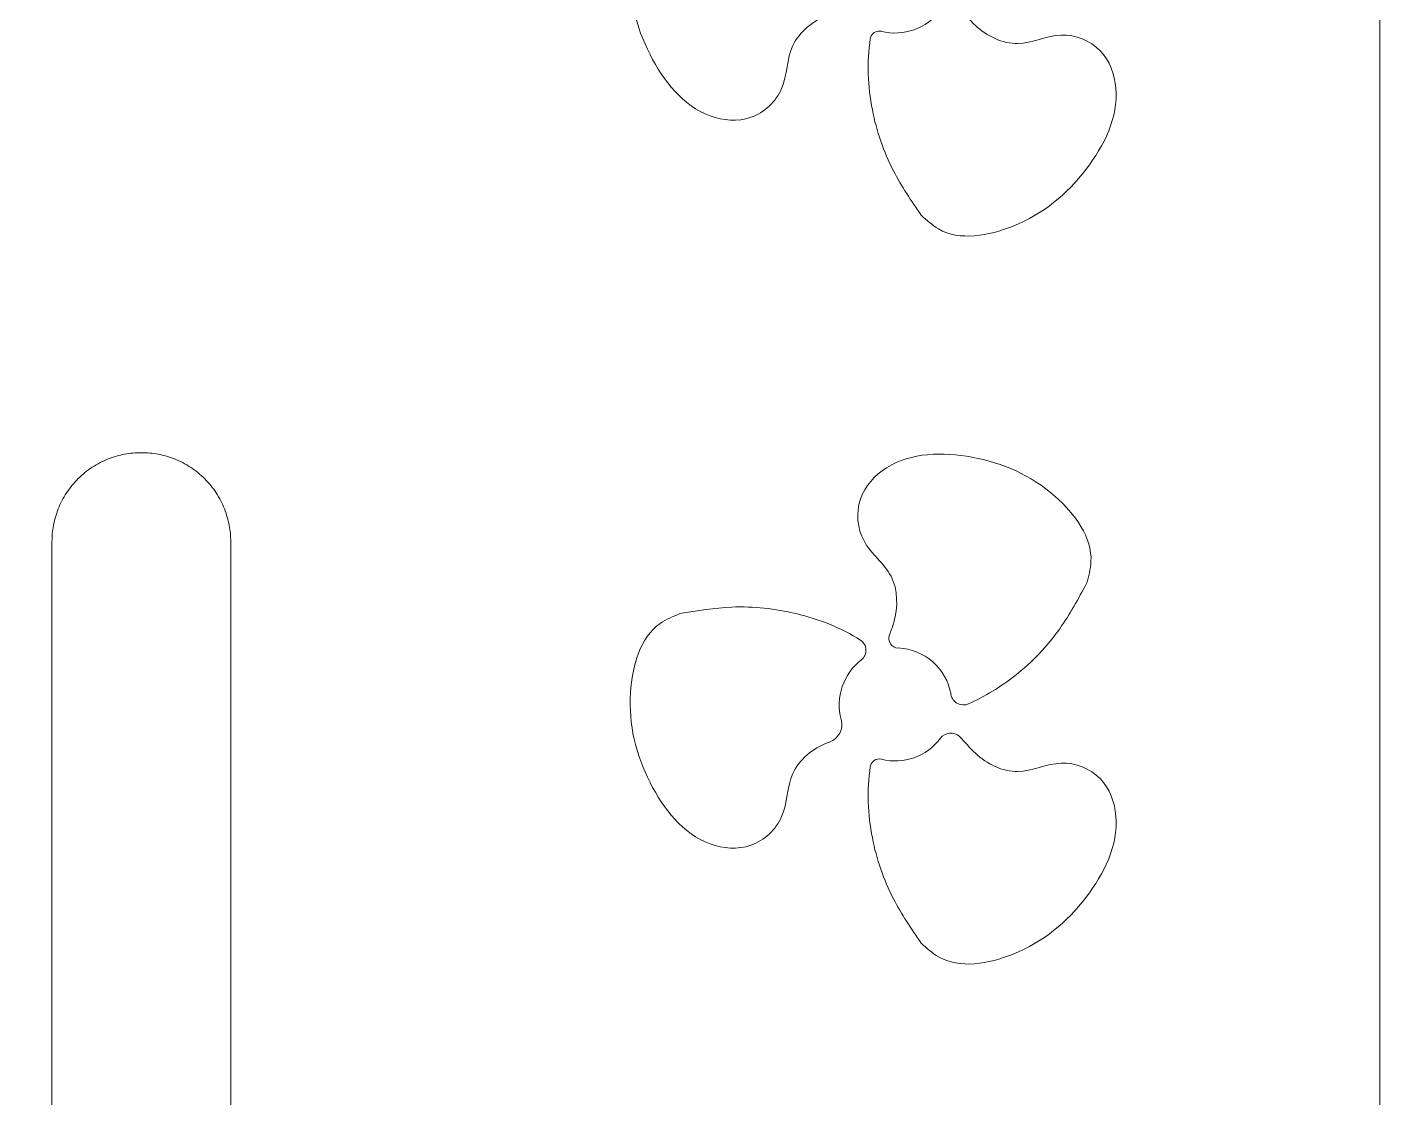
# Model space of a CAD drawing. Header units: metres. Extents: x -2538 to 7610, y -1082 to -498.
# Drawn here: x 7457.6 to 7609.9, y -961.3 to -840.8 of the extents above; entities that cross this region are included whole.
import ezdxf

# ---------------------------------------------------------------- set-up
doc = ezdxf.new("R2010")
doc.units = ezdxf.units.M
doc.linetypes.add('AUSGEZOGEN', pattern=[0])
doc.layers.add('Standard', color=7, linetype='AUSGEZOGEN', lineweight=25)

# ---------------------------------------------------------------- blocks, each defined once
blk = doc.blocks.new('COMPLEXOBJECT_205')
at = {"layer": 'Standard', "color": 7, "linetype": 'AUSGEZOGEN', "lineweight": 13}
for centre, major_axis, start_param, end_param in [((7555.7, -909.59), (0.567, 0.95), 1.74922, 3.637), ((7555.36, -917.04), (3.27, 5.47), 5.424284, 6.778593), ((7563, -915.68), (0.73, 1.22), 2.282692, 4.103172)]:
    blk.add_ellipse(centre, major_axis=major_axis, ratio=0.99288, start_param=start_param, end_param=end_param, dxfattribs=at)
for points, start_tangent, end_tangent in [([(7554.68, -909.2), (7555.17, -907.8), (7554.85, -902.6), (7551.81, -898.64), (7551.4, -893.94), (7554.35, -890.4), (7563.96, -889.21), (7573.33, -893.62), (7577.37, -900.99), (7576.88, -903.41)], (0.000356, 0.000935), (-0.000266, -0.000964)), ([(7576.88, -903.41), (7573.85, -908.51), (7568.81, -913.8), (7563.58, -916.97)], (-0.000478, -0.000878), (-0.00091, -0.000414))]:
    blk.add_spline(points, degree=3, dxfattribs=dict(at, start_tangent=start_tangent, end_tangent=end_tangent))
blk = doc.blocks.new('COMPLEXOBJECT_206')
at = {"layer": 'Standard', "color": 7, "linetype": 'AUSGEZOGEN', "lineweight": 13}
for centre, major_axis, start_param, end_param in [((7555.36, -917.04), (3.27, 5.47), 3.431753, 4.605899), ((7561.56, -921.72), (0.75, 1.25), 6.063983, 7.747492), ((7553.53, -924.2), (0.526, 0.881), 0.29016, 1.960733)]:
    blk.add_ellipse(centre, major_axis=major_axis, ratio=0.99288, start_param=start_param, end_param=end_param, dxfattribs=at)
for points, start_tangent, end_tangent in [([(7562.56, -920.66), (7564.35, -922.54), (7569.12, -924.59), (7574.03, -923.65), (7578.4, -925.39), (7580.18, -929.62), (7576.81, -938.74), (7568.59, -945.14), (7560.19, -945.45), (7558.26, -943.92)], (0.000725, -0.000689), (-0.000739, 0.000674)), ([(7558.26, -943.92), (7555.13, -938.92), (7552.75, -932.05), (7552.52, -924.06)], (-0.000563, 0.000827), (0.000151, 0.000989))]:
    blk.add_spline(points, degree=3, dxfattribs=dict(at, start_tangent=start_tangent, end_tangent=end_tangent))
blk = doc.blocks.new('COMPLEXOBJECT_207')
at = {"layer": 'Standard', "color": 7, "linetype": 'AUSGEZOGEN', "lineweight": 13}
for centre, major_axis, start_param, end_param in [((7550.69, -910.95), (0.69, 1.16), 4.336194, 6.247926), ((7555.36, -917.04), (3.27, 5.47), 1.194602, 2.376013), ((7547.22, -919.3), (1.08, 1.81), 4.03076, 5.517605)]:
    blk.add_ellipse(centre, major_axis=major_axis, ratio=0.99288, start_param=start_param, end_param=end_param, dxfattribs=at)
for points, start_tangent, end_tangent in [([(7531.08, -906.82), (7536.94, -906.08), (7544.17, -906.82), (7551.43, -909.81)], (0.000987, 0.000163), (0.00084, -0.000543)), ([(7547.93, -921.27), (7547.71, -921.35), (7543.8, -924.81), (7542.53, -929.67), (7539.07, -932.89), (7534.48, -932.73), (7527.72, -925.83), (7525.52, -915.68), (7528.87, -907.92), (7531.08, -906.82)], (-0.000938, -0.000347), (0.000923, 0.000384))]:
    blk.add_spline(points, degree=3, dxfattribs=dict(at, start_tangent=start_tangent, end_tangent=end_tangent))
blk = doc.blocks.new('COMPLEXOBJECT_204')
at = {"layer": 'Standard', "color": 7, "linetype": 'AUSGEZOGEN', "lineweight": 13}
for name in ['COMPLEXOBJECT_205', 'COMPLEXOBJECT_207', 'COMPLEXOBJECT_206']:
    blk.add_blockref(name, (0, 0), dxfattribs=at)
blk = doc.blocks.new('COMPLEXOBJECT_209')
at = {"layer": 'Standard', "color": 7, "linetype": 'AUSGEZOGEN', "lineweight": 13}
for centre, major_axis, start_param, end_param in [((7555.36, -835.1), (3.27, 5.47), 3.431753, 4.605899), ((7561.56, -839.77), (0.75, 1.25), 6.063983, 7.747492), ((7553.53, -842.26), (0.526, 0.881), 0.29016, 1.960733)]:
    blk.add_ellipse(centre, major_axis=major_axis, ratio=0.99288, start_param=start_param, end_param=end_param, dxfattribs=at)
for points, start_tangent, end_tangent in [([(7562.56, -838.72), (7564.35, -840.6), (7569.12, -842.65), (7574.03, -841.7), (7578.4, -843.45), (7580.18, -847.68), (7576.81, -856.8), (7568.59, -863.19), (7560.19, -863.51), (7558.26, -861.98)], (0.000725, -0.000689), (-0.000739, 0.000674)), ([(7558.26, -861.98), (7555.13, -856.98), (7552.75, -850.1), (7552.52, -842.11)], (-0.000563, 0.000827), (0.000151, 0.000989))]:
    blk.add_spline(points, degree=3, dxfattribs=dict(at, start_tangent=start_tangent, end_tangent=end_tangent))
blk = doc.blocks.new('COMPLEXOBJECT_210')
at = {"layer": 'Standard', "color": 7, "linetype": 'AUSGEZOGEN', "lineweight": 13}
for centre, major_axis, start_param, end_param in [((7550.69, -829.01), (0.69, 1.16), 4.336194, 6.247926), ((7555.36, -835.1), (3.27, 5.47), 1.194602, 2.376013), ((7547.22, -837.35), (1.08, 1.81), 4.03076, 5.517605)]:
    blk.add_ellipse(centre, major_axis=major_axis, ratio=0.99288, start_param=start_param, end_param=end_param, dxfattribs=at)
for points, start_tangent, end_tangent in [([(7531.08, -824.87), (7536.94, -824.14), (7544.17, -824.88), (7551.43, -827.87)], (0.000987, 0.000163), (0.00084, -0.000543)), ([(7547.93, -839.32), (7547.71, -839.41), (7543.8, -842.87), (7542.53, -847.72), (7539.07, -850.95), (7534.48, -850.78), (7527.72, -843.89), (7525.52, -833.73), (7528.87, -825.98), (7531.08, -824.87)], (-0.000938, -0.000347), (0.000923, 0.000384))]:
    blk.add_spline(points, degree=3, dxfattribs=dict(at, start_tangent=start_tangent, end_tangent=end_tangent))
blk = doc.blocks.new('COMPLEXOBJECT_211')
at = {"layer": 'Standard', "color": 7, "linetype": 'AUSGEZOGEN', "lineweight": 13}
for centre, major_axis, start_param, end_param in [((7555.7, -827.64), (0.567, 0.95), 1.74922, 3.637), ((7555.36, -835.1), (3.27, 5.47), 5.424284, 6.778593), ((7563, -833.73), (0.73, 1.22), 2.282692, 4.103172)]:
    blk.add_ellipse(centre, major_axis=major_axis, ratio=0.99288, start_param=start_param, end_param=end_param, dxfattribs=at)
for points, start_tangent, end_tangent in [([(7554.68, -827.25), (7555.17, -825.86), (7554.85, -820.65), (7551.81, -816.7), (7551.4, -811.99), (7554.35, -808.45), (7563.96, -807.27), (7573.33, -811.68), (7577.37, -819.04), (7576.88, -821.47)], (0.000356, 0.000935), (-0.000266, -0.000964)), ([(7576.88, -821.47), (7573.85, -826.57), (7568.81, -831.86), (7563.58, -835.03)], (-0.000478, -0.000878), (-0.00091, -0.000414))]:
    blk.add_spline(points, degree=3, dxfattribs=dict(at, start_tangent=start_tangent, end_tangent=end_tangent))
blk = doc.blocks.new('COMPLEXOBJECT_208')
at = {"layer": 'Standard', "color": 7, "linetype": 'AUSGEZOGEN', "lineweight": 13}
for name in ['COMPLEXOBJECT_211', 'COMPLEXOBJECT_210', 'COMPLEXOBJECT_209']:
    blk.add_blockref(name, (0, 0), dxfattribs=at)

msp = doc.modelspace()

# ---------------------------------------------------------------- linework, layer by layer
at = {"layer": 'Standard', "color": 7, "linetype": 'AUSGEZOGEN', "lineweight": 13}
msp.add_lwpolyline([(7047.91, -1081.87), (7609.91, -1081.87), (7609.91, -519.87), (7047.91, -519.87), (7047.91, -1081.87)], close=True, dxfattribs=at)
msp.add_lwpolyline([(7480.5, -985.82), (7480.5, -898.71), (7480.5, -898.48), (7480.49, -898.26), (7480.48, -898.04), (7480.46, -897.81), (7480.43, -897.58), (7480.41, -897.35), (7480.37, -897.12), (7480.33, -896.89), (7480.29, -896.65), (7480.23, -896.42), (7480.18, -896.19), (7480.11, -895.96), (7480.04, -895.72), (7479.97, -895.49), (7479.88, -895.26), (7479.8, -895.03), (7479.7, -894.8), (7479.6, -894.57), (7479.49, -894.34), (7479.38, -894.11), (7479.26, -893.89), (7479.14, -893.67), (7479.01, -893.45), (7478.87, -893.23), (7478.73, -893.02), (7478.58, -892.81), (7478.42, -892.61), (7478.26, -892.4), (7478.1, -892.21), (7477.93, -892.01), (7477.75, -891.82), (7477.57, -891.64), (7477.38, -891.46), (7477.19, -891.28), (7477, -891.11), (7476.8, -890.94), (7476.6, -890.78), (7476.39, -890.63), (7476.18, -890.48), (7475.97, -890.34), (7475.75, -890.2), (7475.54, -890.07), (7475.31, -889.94), (7475.09, -889.82), (7474.87, -889.71), (7474.64, -889.6), (7474.41, -889.5), (7474.18, -889.41), (7473.95, -889.32), (7473.72, -889.24), (7473.48, -889.16), (7473.25, -889.09), (7473.02, -889.03), (7472.78, -888.97), (7472.55, -888.92), (7472.32, -888.87), (7472.09, -888.83), (7471.86, -888.8), (7471.63, -888.77), (7471.4, -888.75), (7471.17, -888.73), (7470.94, -888.72), (7470.72, -888.71), (7470.5, -888.71), (7470.37, -888.71), (7470.15, -888.71), (7469.93, -888.72), (7469.7, -888.73), (7469.47, -888.75), (7469.25, -888.77), (7469.02, -888.8), (7468.79, -888.83), (7468.55, -888.87), (7468.32, -888.92), (7468.09, -888.97), (7467.86, -889.03), (7467.62, -889.09), (7467.39, -889.16), (7467.16, -889.24), (7466.92, -889.32), (7466.69, -889.41), (7466.46, -889.5), (7466.23, -889.6), (7466.01, -889.71), (7465.78, -889.82), (7465.56, -889.94), (7465.34, -890.07), (7465.12, -890.2), (7464.9, -890.34), (7464.69, -890.48), (7464.48, -890.63), (7464.27, -890.78), (7464.07, -890.94), (7463.87, -891.11), (7463.68, -891.28), (7463.49, -891.46), (7463.3, -891.64), (7463.12, -891.82), (7462.95, -892.01), (7462.78, -892.21), (7462.61, -892.4), (7462.45, -892.61), (7462.3, -892.81), (7462.15, -893.02), (7462, -893.23), (7461.87, -893.45), (7461.73, -893.67), (7461.61, -893.89), (7461.49, -894.11), (7461.38, -894.34), (7461.27, -894.57), (7461.17, -894.8), (7461.08, -895.03), (7460.99, -895.26), (7460.91, -895.49), (7460.83, -895.72), (7460.76, -895.96), (7460.7, -896.19), (7460.64, -896.42), (7460.59, -896.65), (7460.54, -896.89), (7460.5, -897.12), (7460.47, -897.35), (7460.44, -897.58), (7460.41, -897.81), (7460.4, -898.04), (7460.38, -898.26), (7460.38, -898.48), (7460.37, -898.71), (7460.37, -985.82)], dxfattribs=at)

# ---------------------------------------------------------------- block references
at = {"layer": 'Standard', "color": 7, "linetype": 'AUSGEZOGEN', "lineweight": 25}
for name in ['COMPLEXOBJECT_208', 'COMPLEXOBJECT_204']:
    msp.add_blockref(name, (0, 0), dxfattribs=at)

doc.saveas('drawing.dxf')
